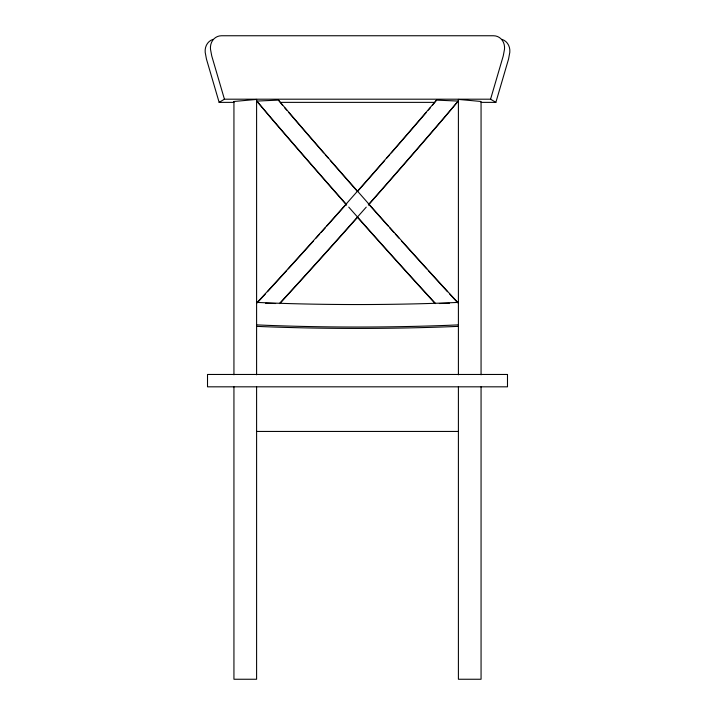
<?xml version="1.0" encoding="UTF-8"?>
<svg xmlns="http://www.w3.org/2000/svg" width="715" height="715" viewBox="0 0 715 715"><rect width="100%" height="100%" fill="white"/><g stroke="black" fill="none" stroke-linecap="round" stroke-linejoin="round"><path stroke-width="1.07" d="M213.115 39.379A13.728 12.048 64.2 0 0 205.196 52.347L206.447 59.059L219.139 102.37L233.939 102.37L233.939 101.485L256.596 99.412L256.596 374.803M490.57 99.197L503.262 55.895L504.513 49.174A13.728 12.048 -64.2 0 0 493.457 35.75L221.543 35.75A13.728 12.048 64.2 0 0 210.487 49.174L211.738 55.895L224.43 99.197L490.57 99.197L495.861 102.37L508.553 59.059L509.804 52.347A13.728 12.048 -64.2 0 0 501.885 39.379M368.377 205.071A564.85 41.434 -49 0 0 444.837 117.117L458.208 101.074L436.525 100.118L431.529 105.981A561.516 41.193 -49 0 1 364.972 182.683L348.25 201.639A561.516 41.193 -49 0 1 265.837 293.114L256.667 303.071M436.525 100.118L432.62 105.069M458.208 101.074L444.453 117.197A561.516 41.193 -49 0 1 368.44 204.633M279.431 303.607L294.973 286.599A561.516 41.193 -49 0 0 344.478 231.642L361.173 212.856A561.516 41.193 -49 0 0 366.259 207.109M280.164 303.187L294.473 287.528A564.85 41.434 -49 0 0 344.281 232.241L357.5 217.36L370.719 232.241A564.85 41.434 49 0 0 420.527 287.528L434.836 303.187M257.364 302.704L265.247 294.142M219.139 102.37L224.43 99.197M346.623 205.071A564.85 41.434 49 0 1 270.163 117.117L256.792 101.074L278.475 100.118L283.471 105.981A561.516 41.193 49 0 0 350.028 182.683L366.75 201.639A561.516 41.193 49 0 0 449.163 293.114L458.333 303.071M458.404 302.391L447.974 302.838A292.301 34.767 0 0 1 267.026 302.838L256.596 302.391M458.404 324.878L447.974 325.325A292.301 34.767 0 0 1 267.026 325.325L256.596 324.878M458.404 326.353L451.567 326.648A303.929 36.152 0 0 1 263.433 326.648L256.596 326.353M439.35 303.518L449.395 303.285M281.379 102.37L433.621 102.37M481.061 102.37L495.861 102.37M256.596 431.44L458.404 431.44M265.605 303.285L275.65 303.518M449.753 294.142L457.636 302.704M435.569 303.607L420.027 286.599A561.516 41.193 49 0 1 370.522 231.642L353.827 212.856A561.516 41.193 49 0 1 348.741 207.109M282.38 105.069L278.475 100.118M256.792 101.074L270.547 117.197A561.516 41.193 49 0 0 346.56 204.633M481.061 374.803L481.061 101.476L458.404 99.412L458.404 374.803M481.061 386.824L481.061 679.25L458.404 679.25L458.404 386.824M256.596 386.824L256.596 679.25L233.939 679.25L233.939 386.824M233.939 101.485L233.939 374.803M447.536 291.729A564.85 41.434 49 0 1 428.222 270.556M426.73 268.911A564.85 41.434 49 0 1 401.803 241.321M398.907 238.086A564.85 41.434 49 0 1 395.279 234.037M393.831 232.42A564.85 41.434 49 0 1 389.461 227.54M388.013 225.913A564.85 41.434 49 0 1 368.314 203.775M330.285 160.518A564.85 41.434 49 0 0 350.028 183.058L357.5 191.522L364.972 183.058A564.85 41.434 -49 0 0 384.715 160.518M328.096 158.006A564.85 41.434 49 0 1 325.173 154.646M323.716 152.974A564.85 41.434 49 0 1 288.851 112.621M286.679 110.101A564.85 41.434 49 0 1 284.525 107.581M430.475 107.581A564.85 41.434 -49 0 1 428.321 110.101M426.149 112.621A564.85 41.434 -49 0 1 391.284 152.974M389.827 154.646A564.85 41.434 -49 0 1 386.904 158.006M346.686 203.775A564.85 41.434 -49 0 1 326.987 225.913M325.54 227.54A564.85 41.434 -49 0 1 321.169 232.42M319.721 234.037A564.85 41.434 -49 0 1 316.093 238.086M313.197 241.321A564.85 41.434 -49 0 1 288.27 268.911M286.778 270.556A564.85 41.434 -49 0 1 267.464 291.729M507.489 374.463L207.511 374.463L207.511 386.824L507.489 386.824L507.489 374.463"/></g></svg>
